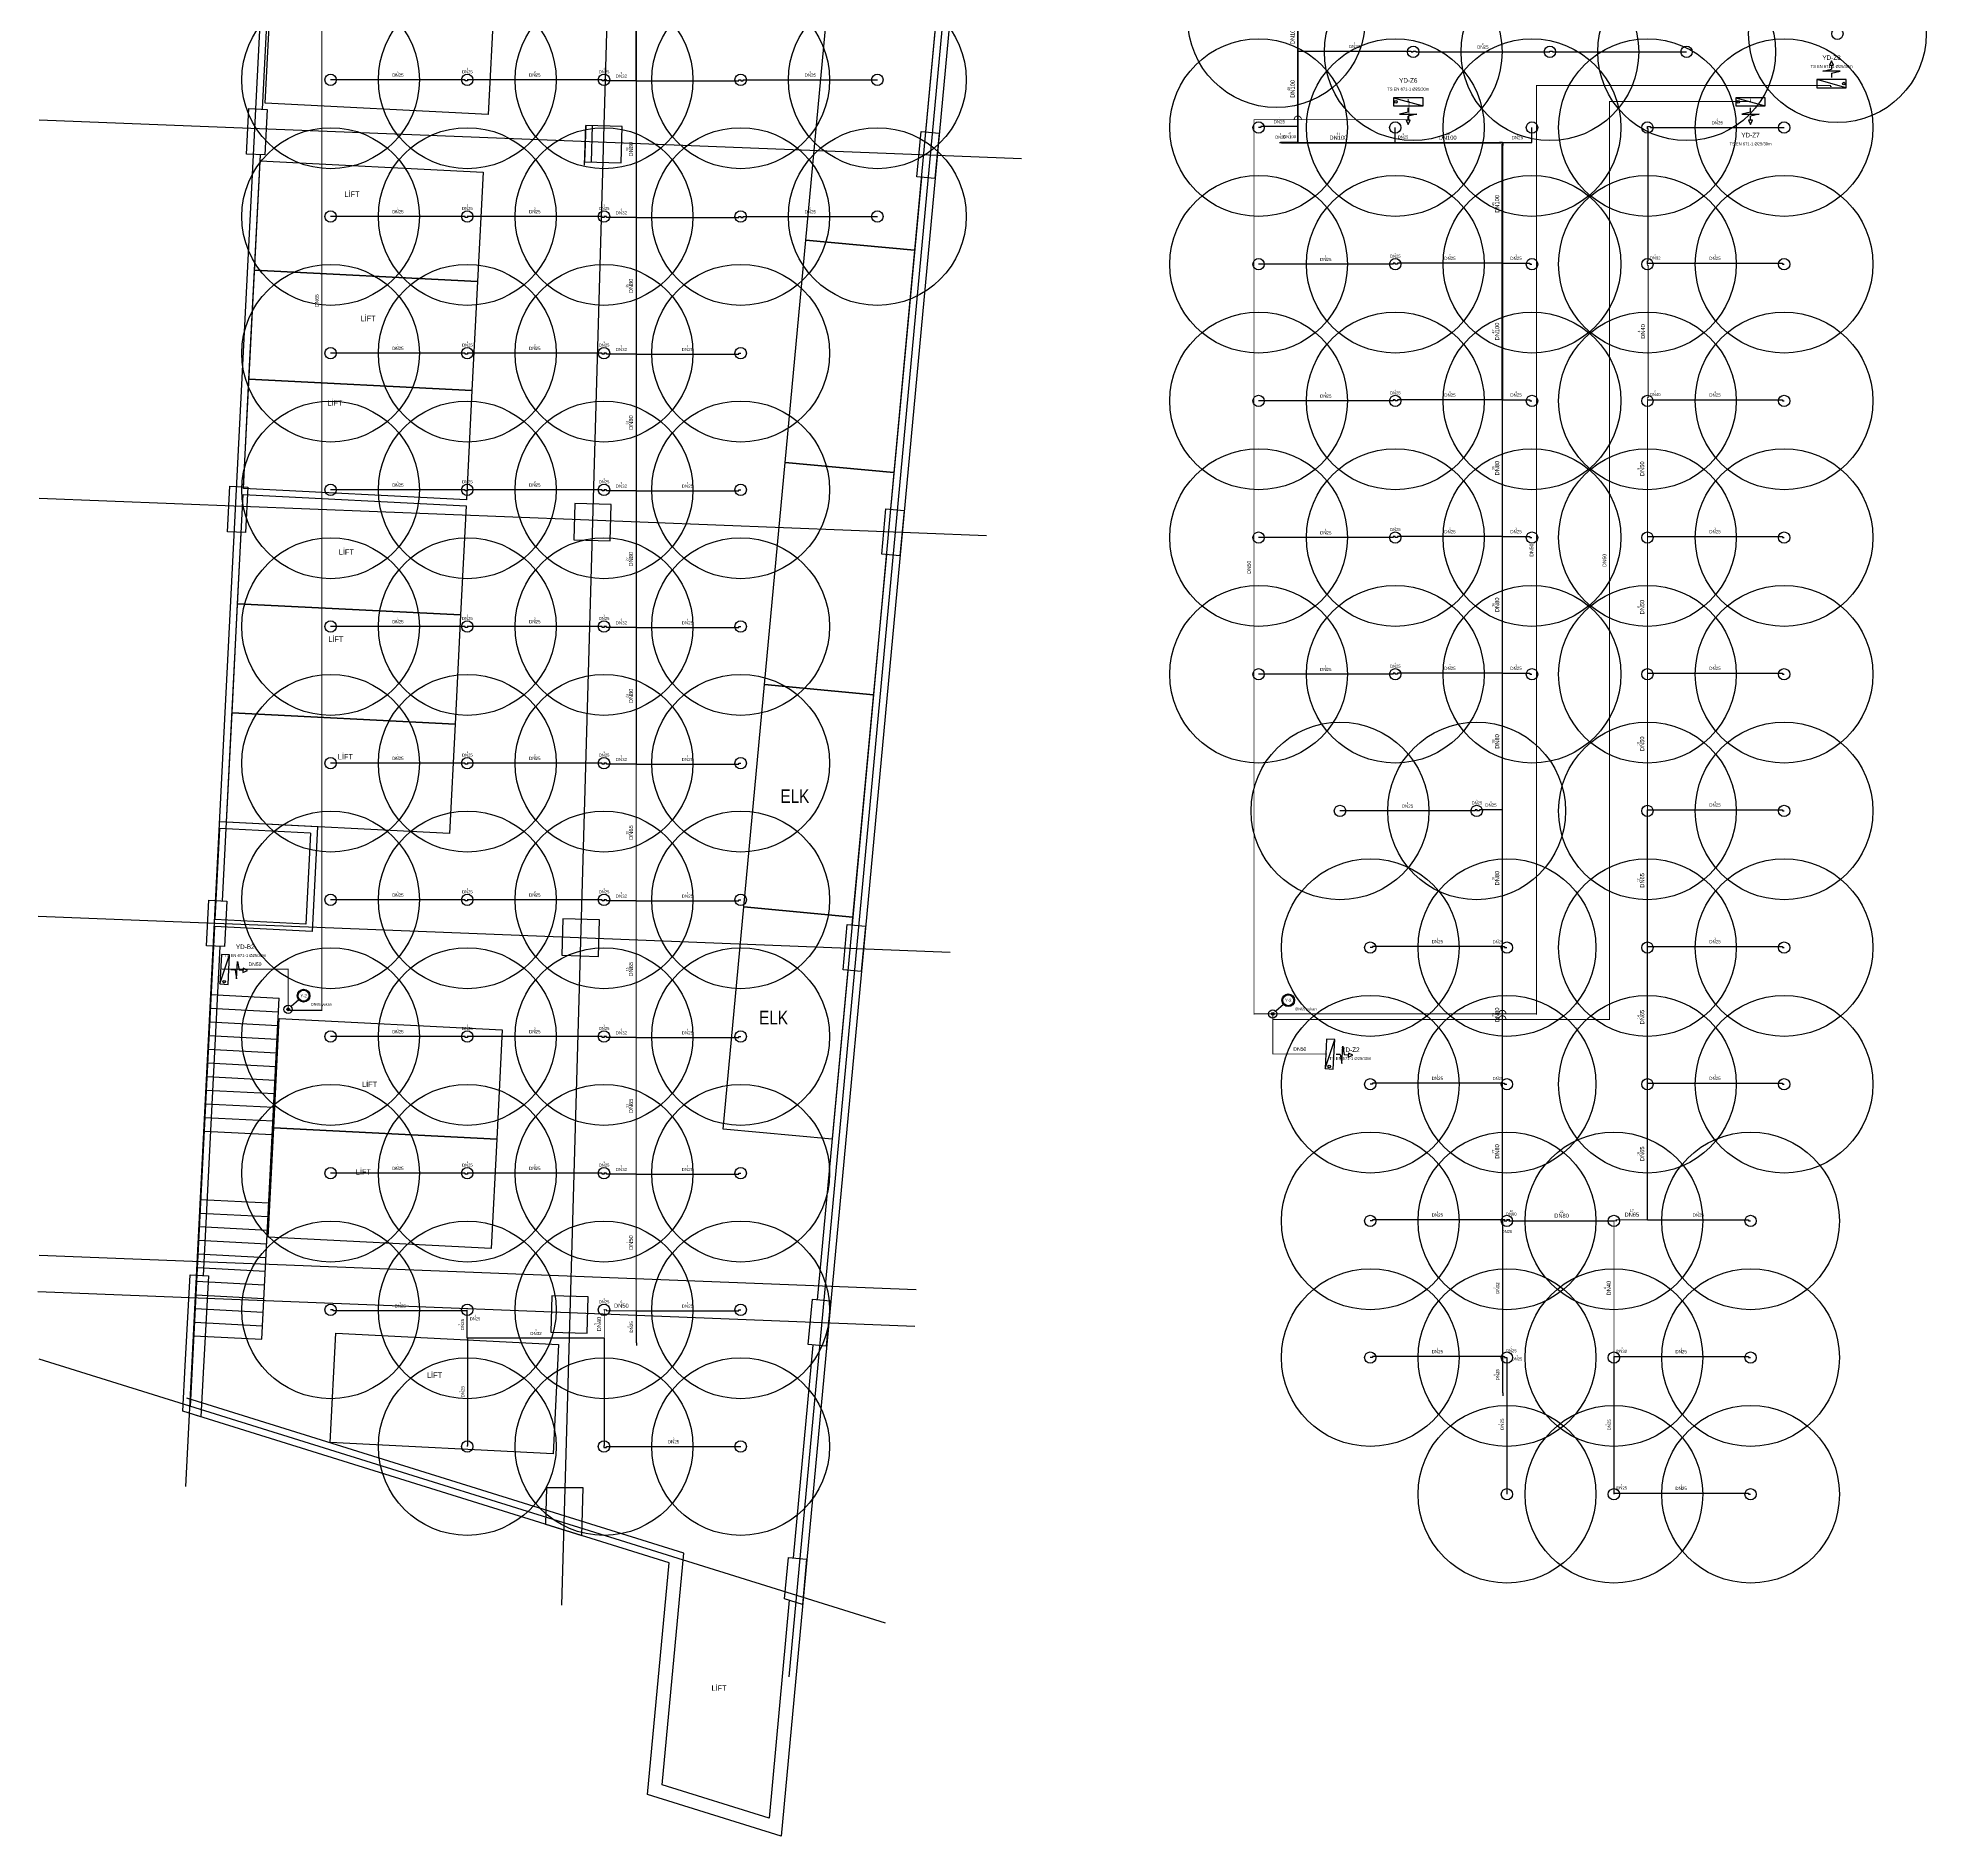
# Model space of a CAD drawing. Header units: centimetres. Extents: x 247996 to 314900, y -468471 to -440326.
# Drawn here: x 247996 to 252140, y -458027 to -454079 of the extents above; entities that cross this region are included whole.
import ezdxf
from ezdxf.enums import TextEntityAlignment as Align

# ---------------------------------------------------------------- set-up
doc = ezdxf.new("R2010")
doc.units = ezdxf.units.CM
for name, color, linetype in [('SCOTT-MIM-BODRUM-GUNCEL', 8, 'Continuous'), ('SCOTT-MTY-SPRINKLER', 15, 'Continuous'), ('SCOTT-MTY-SPRINKLER-BORU', 140, 'Continuous'), ('SCOTT-MTY-SPRINKLER-CAP', 141, 'Continuous'), ('SCOTT-MTY-SPRINKLER-KORUMA', 8, 'Continuous'), ('SCOTT-MTY-YANGIN-DOLAP', 1, 'Continuous'), ('SCOTT-MTY-YANGIN-DOLAP-BORU', 1, 'Continuous'), ('SCOTT-MTY-YANGIN-KOLON', 6, 'Continuous')]:
    doc.layers.add(name, color=color, linetype=linetype)
doc.styles.add('ROTAS', font='arial.ttf')

# ---------------------------------------------------------------- blocks, each defined once
blk = doc.blocks.new('ASL-SPR-UP')
blk.add_circle((0, 0), 12.5)
blk = doc.blocks.new('Y-KOLON')
blk.add_hatch(color=7).paths.add_polyline_path([(3, 0), (2.8, 1.1), (2.1, 2.1), (1.1, 2.8), (0, 3), (-1.1, 2.8), (-2.1, 2.1), (-2.8, 1.1), (-3, 0), (-2.8, -1.1), (-2.1, -2.1), (-1.1, -2.8), (0, -3), (1.1, -2.8), (2.1, -2.1), (2.8, -1.1)])
for radius in [9, 3]:
    blk.add_circle((0, 0), radius)
blk = doc.blocks.new('ASL-YD-PLAN')
for p, q in [((-21.2, 7.3), (0, 12.3)), ((21.2, 7.3), (-21.2, 7.3)), ((0, 32.8), (-5, 22)), ((-5, 22), (5, 22)), ((5, 22), (0, 32.8)), ((0, 22), (0, 12.3)), ((0, 2.3), (21.2, 7.3)), ((0, 2.3), (0, -7.8)), ((36, -32.8), (-36, -12.8)), ((30, -22.8), (30, -22.8))]:
    blk.add_line(p, q)
for points in [[(-36, -12.8), (-36, -32.8), (36, -32.8), (36, -12.8), (-36, -12.8)], [(36, -32.8), (-36, -12.8), (-36, -32.8), (36, -32.8)]]:
    blk.add_lwpolyline(points)
blk.add_circle((30, -22.8), 3.25)

msp = doc.modelspace()

# ---------------------------------------------------------------- linework, layer by layer
at = {"layer": 'SCOTT-MIM-BODRUM-GUNCEL'}
for p, q in [((248320.5, -457259.7), (248531.2, -453106.9)), ((249271.6, -453106.9), (249145.2, -457519.8)), ((250068.7, -453106.9), (249644, -457677.1)), ((247998.8, -454259.6), (250154.5, -454344.3)), ((249195.7, -454359.2), (249198.2, -454271.7)), ((249210.9, -454352.1), (249213.2, -454272.1)), ((247998.8, -455090.2), (250077.6, -455172)), ((248618.1, -455646.3), (248618.1, -455646.3)), ((248394.2, -455815.2), (248384.1, -456014.9)), ((248594, -455825.3), (248394.2, -455815.2)), ((248609.7, -455811.1), (248395, -455800.2)), ((248594, -455825.3), (248583.8, -456025)), ((248609.7, -455811.1), (248598.1, -456040.8)), ((247996.3, -456007.6), (249998.2, -456086.3)), ((248383.3, -456029.9), (248329.9, -457083.4)), ((248598.1, -456040.8), (248383.3, -456029.9)), ((248583.8, -456025), (248384.1, -456014.9)), ((248375.7, -456179.7), (248525.5, -456187.3)), ((248487.6, -456936.3), (248525.5, -456187.3)), ((248372.7, -456239.6), (248522.5, -456247.2)), ((248374.2, -456209.7), (248524, -456217.3)), ((248371.2, -456269.6), (248521, -456277.2)), ((248369.7, -456299.5), (248519.5, -456307.1)), ((248366.6, -456359.5), (248516.4, -456367.1)), ((248368.1, -456329.5), (248517.9, -456337.1)), ((248368.1, -456329.5), (248517.9, -456337.1)), ((248365.1, -456389.4), (248514.9, -456397)), ((248363.6, -456419.4), (248513.4, -456427)), ((248360.5, -456479.3), (248510.4, -456486.9)), ((248362.1, -456449.4), (248511.9, -456456.9)), ((248352.9, -456629.1), (248502.8, -456636.7)), ((248349.9, -456689), (248499.7, -456696.6)), ((248351.4, -456659.1), (248501.2, -456666.7)), ((248348.4, -456719), (248498.2, -456726.6)), ((247998.8, -456751.5), (249923.8, -456827.2)), ((248345.4, -456778.9), (248495.2, -456786.5)), ((248345.4, -456778.9), (248495.2, -456786.5)), ((248346.9, -456749), (248496.7, -456756.6)), ((248343.8, -456808.9), (248493.6, -456816.5)), ((247995.6, -456831.5), (249920.7, -456907.1)), ((248342.3, -456838.9), (248492.1, -456846.4)), ((248339.3, -456898.8), (248489.1, -456906.4)), ((248340.8, -456868.8), (248490.6, -456876.4)), ((248337.8, -456928.7), (248487.6, -456936.3)), ((249855.8, -457559.2), (247998.8, -456980.2))]:
    msp.add_line(p, q, dxfattribs=at)
for points in [[(248202.6, -450821), (250019.4, -450827.1), (250049.9, -453472.8), (249626.9, -458027.1), (249334.1, -457935.8), (249381.3, -457427), (248314, -457094.2)], [(248489.1, -454236.2), (248525.6, -453517)], [(250010.7, -453569.8), (249944.2, -454286.2)], [(248996.4, -454007.8), (248984.2, -454247.5), (248494.9, -454222.7), (248507, -453983), (248996.4, -454007.8)], [(249726.4, -454035.5), (249965.4, -454057.7), (249920.1, -454545.6), (249681.1, -454523.4), (249726.4, -454035.5)], [(248459, -454234.6), (248498.9, -454236.7), (248493.9, -454336.5), (248453.9, -454334.5), (248459, -454234.6)], [(249198.2, -454271.7), (249195.9, -454351.6), (249275.9, -454353.9), (249278.2, -454274), (249198.2, -454271.7)], [(249934.1, -454285.2), (249973.9, -454288.9), (249964.6, -454388.5), (249924.8, -454384.8), (249934.1, -454285.2)], [(248447.1, -455065.2), (248484.1, -454336)], [(248972.8, -454374.4), (248960.6, -454614.1), (248471.2, -454589.3), (248483.4, -454349.6), (248972.8, -454374.4)], [(249934.9, -454385.7), (249867.3, -455113.9)], [(249681.1, -454523.4), (249920.1, -454545.6), (249874.8, -455033.5), (249635.8, -455011.3), (249681.1, -454523.4)], [(248960.6, -454614.1), (248948.5, -454853.8), (248459.1, -454829), (248471.2, -454589.3), (248960.6, -454614.1)], [(248948.5, -454853.8), (248936.3, -455093.4), (248447, -455068.7), (248459.1, -454829), (248948.5, -454853.8)], [(249635.8, -455011.3), (249874.8, -455033.5), (249829.5, -455521.4), (249590.5, -455499.2), (249635.8, -455011.3)], [(248417, -455063.7), (248456.9, -455065.7), (248451.8, -455165.6), (248411.9, -455163.5), (248417, -455063.7)], [(248935.7, -455106.6), (248923.5, -455346.3), (248434.2, -455321.6), (248446.3, -455081.9), (248935.7, -455106.6)], [(249174.4, -455101.3), (249172.1, -455181.3), (249252.1, -455183.6), (249254.4, -455103.6), (249174.4, -455101.3)], [(249857.1, -455113), (249897, -455116.7), (249887.7, -455216.3), (249847.9, -455212.6), (249857.1, -455113)], [(248401.1, -455973.9), (248442.1, -455165.1)], [(249858.1, -455213.5), (249782.6, -456026.3)], [(248923.5, -455346.3), (248911.4, -455586), (248422, -455561.2), (248434.2, -455321.6), (248923.5, -455346.3)], [(249590.5, -455499.2), (249829.5, -455521.4), (249784.2, -456009.3), (249545.2, -455987.1), (249590.5, -455499.2)], [(248911.4, -455586), (248899.3, -455825.7), (248409.9, -455800.9), (248422, -455561.2), (248911.4, -455586)], [(248370.8, -455972.3), (248410.7, -455974.4), (248405.6, -456074.2), (248365.7, -456072.2), (248370.8, -455972.3)], [(249545.2, -455987.1), (249784.2, -456009.3), (249738.9, -456497.2), (249499.9, -456475), (249545.2, -455987.1)], [(249148.3, -456013.3), (249146, -456093.3), (249226, -456095.6), (249228.3, -456015.6), (249148.3, -456013.3)], [(249772.2, -456025.4), (249812, -456029.1), (249802.8, -456128.6), (249763, -456124.9), (249772.2, -456025.4)], [(248359.5, -456796.1), (248396.1, -456073.7)], [(249773.3, -456125.9), (249706.2, -456849.3)], [(249014.9, -456257.2), (249002.8, -456496.9), (248513.4, -456472.1), (248525.5, -456232.4), (249014.9, -456257.2)], [(249002.8, -456496.9), (248990.6, -456736.6), (248501.3, -456711.8), (248513.4, -456472.1), (249002.8, -456496.9)], [(248319.1, -456994.3), (248330, -456794.6)], [(248330, -456794.6), (248370, -456796.6), (248359, -456996.4)], [(249123.8, -456840.6), (249121.5, -456920.6), (249201.4, -456922.9), (249203.7, -456842.9), (249123.8, -456840.6)], [(249695.7, -456848.3), (249735.6, -456852), (249726.3, -456951.6), (249686.5, -456947.9), (249695.7, -456848.3)], [(249138.8, -456947.6), (249126.7, -457187.3), (248637.3, -457162.5), (248649.5, -456922.9), (249138.8, -456947.6)], [(248652.4, -456944.3), (248652.4, -456944.3)], [(249696.9, -456948.9), (249653.5, -457415.8)], [(248359, -456996.3), (248353.4, -457106.5), (248314, -457094.2), (248319.1, -456994.3)], [(248333.9, -456995), (248333.9, -456995)], [(248333.9, -456995.1), (248333.9, -456995.1)], [(249644.9, -457509.2), (249600.5, -457987.4), (249366.2, -457914.4), (249385.1, -457710.8), (249413.5, -457405.6), (248323, -457065.5)], [(249112.5, -457262.5), (249110.2, -457342.4), (249189.6, -457367.2), (249192.6, -457262.5), (249112.5, -457262.5)], [(249643.1, -457414.9), (249682.9, -457418.6), (249673.7, -457518.1), (249634.6, -457506), (249643.1, -457414.9)]]:
    msp.add_lwpolyline(points, dxfattribs=at)
at = {"layer": 'SCOTT-MTY-SPRINKLER-BORU'}
for points, const_width in [([(249309, -453874), (249309, -454174)], 4), ([(250761, -454039), (250761, -454109)], 4), ([(250761, -454109), (250761, -454274)], 4), ([(249309, -454174), (249309, -454474)], 3), ([(250761, -454249), (250761, -454269)], 4), ([(250761, -454274), (250761, -454309), (250725, -454309), (250725, -454310)], 4), ([(250725, -454310), (250975, -454310)], 4), ([(250975, -454310), (251205, -454310), (251205, -454309), (251210, -454309), (251211, -454309)], 4), ([(251211, -454309), (251211, -454310), (251211, -454314), (251210, -454314), (251210, -454574)], 4), ([(249309, -454474), (249309, -454774)], 3), ([(251210, -454574), (251210, -454874)], 4), ([(251528.3, -454874), (251528.3, -454869), (251530, -454869), (251530, -454579), (251528.3, -454579), (251528.3, -454576.4)], 1.5), ([(249309, -454774), (249309, -455074)], 3), ([(251210, -454874), (251210, -455174)], 3), ([(251528.3, -454876.4), (251528.3, -454874)], 1.5), ([(251528.3, -455174), (251528.3, -454876.4)], 2), ([(249309, -455074), (249309, -455374)], 3), ([(251210, -455174), (251210, -455474)], 3), ([(251528.3, -455474), (251528.3, -455184), (251528.3, -455176.4), (251528.3, -455174)], 2), ([(249309, -455374), (249309, -455674)], 3), ([(251210, -455474), (251210, -455774)], 3), ([(251528.3, -455774), (251528.3, -455484), (251528.3, -455476.4), (251528.3, -455474)], 2), ([(249309, -455674), (249309, -455974)], 2.5), ([(251210, -455774), (251210, -456074)], 3), ([(251528.3, -456074), (251528.3, -455784), (251528.3, -455776.4), (251528.3, -455774)], 2.5), ([(249309, -455974), (249309, -456274)], 2.5), ([(251210, -456074), (251210, -456374)], 3), ([(251528.3, -456374), (251528.3, -456084), (251528.3, -456076.4), (251528.3, -456074)], 2.5), ([(251210, -456212), (251210, -456232)], 3), ([(251210, -456224), (251210, -456244)], 3), ([(249309, -456274), (249309, -456574)], 2.5), ([(251210, -456374), (251210, -456674)], 3), ([(251528.3, -456674), (251528.3, -456384), (251528.3, -456376.4), (251528.3, -456374)], 2.5), ([(249309, -456574), (249309, -456874)], 2), ([(251210, -456674), (251215, -456674), (251215, -456676.4), (251220, -456676.4)], 3), ([(251220, -456676.4), (251220, -456674), (251225, -456674), (251225, -456676.4), (251454.8, -456676.4)], 3), ([(251454.8, -456676.4), (251460, -456676.4), (251460, -456674), (251528.3, -456674)], 2.5), ([(251454.8, -456676.4), (251454.8, -456679), (251455, -456679), (251455, -456969), (251454.8, -456969), (251454.8, -456974)], 1.5), ([(249309, -456874), (249244, -456874), (249244, -456871.6), (249239, -456871.6)], 2), ([(249239, -456871.6), (249239, -456934)], 1.5)]:
    msp.add_lwpolyline(points, dxfattribs=dict(at, const_width=const_width))
for points in [[(250761, -454109), (251010, -454109), (251010, -454110.1), (251014.4, -454110.1)], [(251014.4, -454110.1), (251014.4, -454109), (251020, -454109), (251020, -454110.1), (251314.4, -454110.1), (251314.4, -454109), (251320, -454109), (251320, -454110.1), (251614.4, -454110.1)], [(248939, -454171.6), (248939, -454174), (248934, -454174), (248934, -454171.6), (248638.3, -454171.6)], [(248939, -454171.6), (248938.3, -454171.6)], [(249239, -454171.6), (249239, -454174), (249234, -454174), (249234, -454171.6), (248939, -454171.6)], [(249239, -454171.6), (249238.3, -454171.6)], [(249309, -454174), (249244, -454174), (249244, -454171.6), (249239, -454171.6)], [(249309, -454174), (249534, -454174), (249534, -454171.6), (249538.3, -454171.6), (249538.3, -454174), (249544, -454174), (249544, -454171.6), (249838.3, -454171.6)], [(250761, -454274), (250680, -454274), (250680, -454276.4), (250675, -454276.4)], [(250975, -454310), (250975, -454279), (250975, -454276.4)], [(251211, -454309), (251275, -454309), (251275, -454279), (251275, -454276.4)], [(251528.3, -454574), (251528.3, -454569), (251530, -454569), (251530, -454279), (251528.3, -454279), (251528.3, -454276.4), (251528.3, -454274), (251535, -454274), (251535, -454276.4), (251828.3, -454276.4)], [(250725, -454310), (250721, -454310)], [(248939, -454471.6), (248939, -454474), (248934, -454474), (248934, -454471.6), (248638.3, -454471.6)], [(248939, -454471.6), (248938.3, -454471.6)], [(249239, -454471.6), (249239, -454474), (249234, -454474), (249234, -454471.6), (248939, -454471.6)], [(249239, -454471.6), (249238.3, -454471.6)], [(249309, -454474), (249244, -454474), (249244, -454471.6), (249239, -454471.6)], [(249309, -454474), (249534, -454474), (249534, -454471.6), (249538.3, -454471.6), (249538.3, -454474), (249544, -454474), (249544, -454471.6), (249838.3, -454471.6)], [(250975, -454576.4), (250975, -454574), (250970, -454574), (250970, -454576.4), (250675, -454576.4)], [(251210, -454574), (250980, -454574), (250980, -454576.4), (250975, -454576.4)], [(250975, -454576.4), (250975, -454576.4)], [(251210, -454574), (251270, -454574), (251270, -454576.4), (251275, -454576.4)], [(251528.3, -454576.4), (251528.3, -454574)], [(251528.3, -454574), (251825, -454574), (251825, -454576.4), (251828.3, -454576.4)], [(248939, -454771.6), (248939, -454774), (248934, -454774), (248934, -454771.6), (248638.3, -454771.6)], [(248939, -454771.6), (248938.3, -454771.6)], [(249239, -454771.6), (249239, -454774), (249234, -454774), (249234, -454771.6), (248939, -454771.6)], [(249239, -454771.6), (249238.3, -454771.6)], [(249309, -454774), (249244, -454774), (249244, -454771.6), (249239, -454771.6)], [(249309, -454774), (249534, -454774), (249534, -454771.6), (249538.3, -454771.6)], [(250975, -454876.4), (250975, -454874), (250970, -454874), (250970, -454876.4), (250675, -454876.4)], [(251210, -454874), (250980, -454874), (250980, -454876.4), (250975, -454876.4)], [(250975, -454876.4), (250975, -454876.4)], [(251210, -454874), (251270, -454874), (251270, -454876.4), (251275, -454876.4)], [(251528.3, -454874), (251825, -454874), (251825, -454876.4), (251828.3, -454876.4)], [(248939, -455071.6), (248939, -455074), (248934, -455074), (248934, -455071.6), (248638.3, -455071.6)], [(248939, -455071.6), (248938.3, -455071.6)], [(249239, -455071.6), (249239, -455074), (249234, -455074), (249234, -455071.6), (248939, -455071.6)], [(249239, -455071.6), (249238.3, -455071.6)], [(249309, -455074), (249244, -455074), (249244, -455071.6), (249239, -455071.6)], [(249309, -455074), (249534, -455074), (249534, -455071.6), (249538.3, -455071.6)], [(250975, -455176.4), (250975, -455174), (250970, -455174), (250970, -455176.4), (250675, -455176.4)], [(251210, -455174), (250980, -455174), (250980, -455176.4), (250975, -455176.4)], [(250975, -455176.4), (250975, -455176.4)], [(251210, -455174), (251270, -455174), (251270, -455176.4), (251275, -455176.4)], [(251528.3, -455174), (251825, -455174), (251825, -455176.4), (251828.3, -455176.4)], [(248939, -455371.6), (248939, -455374), (248934, -455374), (248934, -455371.6), (248638.3, -455371.6)], [(248939, -455371.6), (248938.3, -455371.6)], [(249239, -455371.6), (249239, -455374), (249234, -455374), (249234, -455371.6), (248939, -455371.6)], [(249239, -455371.6), (249238.3, -455371.6)], [(249309, -455374), (249244, -455374), (249244, -455371.6), (249239, -455371.6)], [(249309, -455374), (249534, -455374), (249534, -455371.6), (249538.3, -455371.6)], [(250975, -455476.4), (250975, -455474), (250970, -455474), (250970, -455476.4), (250675, -455476.4)], [(251210, -455474), (250980, -455474), (250980, -455476.4), (250975, -455476.4)], [(250975, -455476.4), (250975, -455476.4)], [(251210, -455474), (251270, -455474), (251270, -455476.4), (251275, -455476.4)], [(251528.3, -455474), (251825, -455474), (251825, -455476.4), (251828.3, -455476.4)], [(248939, -455671.6), (248939, -455674), (248934, -455674), (248934, -455671.6), (248638.3, -455671.6)], [(248939, -455671.6), (248938.3, -455671.6)], [(249239, -455671.6), (249239, -455674), (249234, -455674), (249234, -455671.6), (248939, -455671.6)], [(249239, -455671.6), (249238.3, -455671.6)], [(249309, -455674), (249244, -455674), (249244, -455671.6), (249239, -455671.6)], [(249309, -455674), (249534, -455674), (249534, -455671.6), (249538.3, -455671.6)], [(251155, -455776.4), (251155, -455774), (251150, -455774), (251150, -455776.4), (250853.6, -455776.4)], [(251155, -455776.4), (251153.6, -455776.4)], [(251210, -455774), (251160, -455774), (251160, -455776.4), (251155, -455776.4)], [(251528.3, -455774), (251825, -455774), (251825, -455776.4), (251828.3, -455776.4)], [(248939, -455971.6), (248939, -455974), (248934, -455974), (248934, -455971.6), (248638.3, -455971.6)], [(248939, -455971.6), (248938.3, -455971.6)], [(249239, -455971.6), (249239, -455974), (249234, -455974), (249234, -455971.6), (248939, -455971.6)], [(249239, -455971.6), (249238.3, -455971.6)], [(249309, -455974), (249244, -455974), (249244, -455971.6), (249239, -455971.6)], [(249309, -455974), (249534, -455974), (249534, -455971.6), (249538.3, -455971.6)], [(251210, -456074), (250925, -456074), (250925, -456076.4), (250920.1, -456076.4)], [(251210, -456074), (251215, -456074), (251215, -456076.4), (251220.1, -456076.4)], [(251528.3, -456074), (251825, -456074), (251825, -456076.4), (251828.3, -456076.4)], [(248939, -456271.6), (248939, -456274), (248934, -456274), (248934, -456271.6), (248638.3, -456271.6)], [(248939, -456271.6), (248938.3, -456271.6)], [(249239, -456271.6), (249239, -456274), (249234, -456274), (249234, -456271.6), (248939, -456271.6)], [(249239, -456271.6), (249238.3, -456271.6)], [(249309, -456274), (249244, -456274), (249244, -456271.6), (249239, -456271.6)], [(249309, -456274), (249534, -456274), (249534, -456271.6), (249538.3, -456271.6)], [(251210, -456374), (250925, -456374), (250925, -456376.4), (250920.1, -456376.4)], [(251210, -456374), (251215, -456374), (251215, -456376.4), (251220.1, -456376.4)], [(251528.3, -456374), (251825, -456374), (251825, -456376.4), (251828.3, -456376.4)], [(248939, -456571.6), (248939, -456574), (248934, -456574), (248934, -456571.6), (248638.3, -456571.6)], [(248939, -456571.6), (248938.3, -456571.6)], [(249239, -456571.6), (249239, -456574), (249234, -456574), (249234, -456571.6), (248939, -456571.6)], [(249239, -456571.6), (249238.3, -456571.6)], [(249309, -456574), (249244, -456574), (249244, -456571.6), (249239, -456571.6)], [(249309, -456574), (249534, -456574), (249534, -456571.6), (249538.3, -456571.6)], [(251210, -456674), (250925, -456674), (250925, -456676.4), (250920.1, -456676.4)], [(251210, -456674), (251210, -456974)], [(251220, -456676.4), (251220.1, -456676.4)], [(251528.3, -456674), (251530, -456674), (251750, -456674), (251750, -456676.4), (251754.8, -456676.4)], [(248938.3, -456874), (248644, -456874), (248644, -456871.6), (248638.3, -456871.6)], [(248938.3, -456874), (248938.3, -456871.6)], [(248939, -456934), (248938.3, -456934), (248938.3, -456874)], [(249239, -456871.6), (249238.3, -456871.6)], [(249309, -456874), (249534, -456874), (249534, -456871.6), (249538.3, -456871.6)], [(249309, -456874), (249309, -456944), (249310, -456944), (249310, -456950)], [(248939, -456934), (248939, -457169), (248938.3, -457169), (248938.3, -457171.6)], [(249239, -456934), (248939, -456934)], [(249239, -456934), (249239, -457169), (249238.3, -457169), (249238.3, -457171.6), (249238.3, -457174), (249244, -457174), (249244, -457171.6), (249538.3, -457171.6)], [(251210, -456974), (250925, -456974), (250925, -456976.4), (250920.1, -456976.4)], [(251210, -456974), (251215, -456974), (251215, -456976.4), (251220, -456976.4)], [(251210, -456974), (251210, -457054), (251211, -457054), (251211, -457060)], [(251220, -456976.4), (251220, -457269), (251220.1, -457269), (251220.1, -457276.4)], [(251220, -456976.4), (251220.1, -456976.4)], [(251454.8, -456974), (251750, -456974), (251750, -456976.4), (251754.8, -456976.4)], [(251454.8, -456974), (251454.8, -456976.4)], [(251454.8, -456976.4), (251454.8, -456979), (251455, -456979), (251455, -457269), (251454.8, -457269), (251454.8, -457274)], [(251454.8, -457274), (251750, -457274), (251750, -457276.4), (251754.8, -457276.4)], [(251454.8, -457274), (251454.8, -457276.4)]]:
    msp.add_lwpolyline(points, dxfattribs=at)
at = {"layer": 'SCOTT-MTY-SPRINKLER-KORUMA'}
for centre in [(250714.4, -454037.4), (251945.3, -454070.5), (251014.4, -454110.1), (251314.4, -454110.1), (251614.4, -454110.1), (248638.3, -454171.6), (248938.3, -454171.6), (249238.3, -454171.6), (249538.3, -454171.6), (249838.3, -454171.6), (250675, -454276.4), (250975, -454276.4), (251275, -454276.4), (251528.3, -454276.4), (251828.3, -454276.4), (248638.3, -454471.6), (248938.3, -454471.6), (249238.3, -454471.6), (249538.3, -454471.6), (249838.3, -454471.6), (250675, -454576.4), (250975, -454576.4), (251275, -454576.4), (251528.3, -454576.4), (251828.3, -454576.4), (248638.3, -454771.6), (248938.3, -454771.6), (249238.3, -454771.6), (249538.3, -454771.6), (250675, -454876.4), (250975, -454876.4), (251275, -454876.4), (251528.3, -454876.4), (251828.3, -454876.4), (248638.3, -455071.6), (248938.3, -455071.6), (249238.3, -455071.6), (249538.3, -455071.6), (250675, -455176.4), (250975, -455176.4), (251275, -455176.4), (251528.3, -455176.4), (251828.3, -455176.4), (248638.3, -455371.6), (248938.3, -455371.6), (249238.3, -455371.6), (249538.3, -455371.6), (250675, -455476.4), (250975, -455476.4), (251275, -455476.4), (251528.3, -455476.4), (251828.3, -455476.4), (248638.3, -455671.6), (248938.3, -455671.6), (249238.3, -455671.6), (249538.3, -455671.6), (250853.6, -455776.4), (251153.6, -455776.4), (251528.3, -455776.4), (251828.3, -455776.4), (248638.3, -455971.6), (248938.3, -455971.6), (249238.3, -455971.6), (249538.3, -455971.6), (250920.1, -456076.4), (251220.1, -456076.4), (251528.3, -456076.4), (251828.3, -456076.4), (248638.3, -456271.6), (248938.3, -456271.6), (249238.3, -456271.6), (249538.3, -456271.6), (250920.1, -456376.4), (251220.1, -456376.4), (251528.3, -456376.4), (251828.3, -456376.4), (248638.3, -456571.6), (248938.3, -456571.6), (249238.3, -456571.6), (249538.3, -456571.6), (250920.1, -456676.4), (251220.1, -456676.4), (251454.8, -456676.4), (251754.8, -456676.4), (248638.3, -456871.6), (248938.3, -456871.6), (249238.3, -456871.6), (249538.3, -456871.6), (250920.1, -456976.4), (251220.1, -456976.4), (251454.8, -456976.4), (251754.8, -456976.4), (248938.3, -457171.6), (249238.3, -457171.6), (249538.3, -457171.6), (251220.1, -457276.4), (251454.8, -457276.4), (251754.8, -457276.4)]:
    msp.add_circle(centre, 195, dxfattribs=at)
at = {"layer": 'SCOTT-MTY-YANGIN-DOLAP-BORU'}
for points, const_width in [([(248520, -452097), (248520, -453099), (248519, -453099), (248619, -453099), (248619, -456214), (248549, -456214), (248549, -456212), (248545, -456212)], 2.5), ([(250706, -456222), (251285, -456222), (251285, -456224), (251285, -454184), (251930, -454184), (251930, -454186.4), (251932.5, -454186.4)], 2), ([(250706, -456222), (250665, -456222), (250665, -456224), (250665, -454259), (251005, -454259), (251005, -454219), (251003.5, -454219), (251003.5, -454213.4)], 2), ([(250706, -456222), (250706, -456234), (250705, -456234), (251445, -456234), (251445, -454219), (251755, -454219), (251755, -454213.4), (251754.6, -454213.4)], 2), ([(250753, -454259), (250753.3, -454256.9), (250754.1, -454255), (250755.3, -454253.3), (250757, -454252.1), (250758.9, -454251.3), (250761, -454251), (250763.1, -454251.3), (250765, -454252.1), (250766.7, -454253.3), (250767.9, -454255), (250768.7, -454256.9), (250769, -454259)], 2), ([(248545, -456212), (248545, -456124), (248399.5, -456124)], 2), ([(250706, -456222), (250706, -456310), (250825, -456310)], 2), ([(251202, -456222), (251202.3, -456219.9), (251203.1, -456218), (251204.3, -456216.3), (251206, -456215.1), (251207.9, -456214.3), (251210, -456214), (251212.1, -456214.3), (251214, -456215.1), (251215.7, -456216.3), (251216.9, -456218), (251217.7, -456219.9), (251218, -456222)], 2), ([(251202, -456234), (251202.3, -456231.9), (251203.1, -456230), (251204.3, -456228.3), (251206, -456227.1), (251207.9, -456226.3), (251210, -456226), (251212.1, -456226.3), (251214, -456227.1), (251215.7, -456228.3), (251216.9, -456230), (251217.7, -456231.9), (251218, -456234)], 2)]:
    msp.add_lwpolyline(points, dxfattribs=dict(at, const_width=const_width))
at = {"layer": 'SCOTT-MTY-YANGIN-KOLON'}
for p, q in [((248568.5, -456191.3), (248551.7, -456206)), ((250729.5, -456201.3), (250712.7, -456216))]:
    msp.add_line(p, q, dxfattribs=at)
for centre, radius in [((248579, -456182), 14), ((248579, -456182), 12), ((250740, -456192), 14), ((250740, -456192), 12)]:
    msp.add_circle(centre, radius, dxfattribs=at)

# ---------------------------------------------------------------- block references
at = {"layer": 'SCOTT-MTY-SPRINKLER'}
for p in [(251945.3, -454070.5), (251014.4, -454110.1), (251314.4, -454110.1), (251614.4, -454110.1), (248638.3, -454171.6), (248938.3, -454171.6), (249238.3, -454171.6), (249538.3, -454171.6), (249838.3, -454171.6), (250675, -454276.4), (250975, -454276.4), (251275, -454276.4), (251528.3, -454276.4), (251828.3, -454276.4), (248638.3, -454471.6), (248938.3, -454471.6), (249238.3, -454471.6), (249538.3, -454471.6), (249838.3, -454471.6), (250675, -454576.4), (250975, -454576.4), (251275, -454576.4), (251528.3, -454576.4), (251828.3, -454576.4), (248638.3, -454771.6), (248938.3, -454771.6), (249238.3, -454771.6), (249538.3, -454771.6), (250675, -454876.4), (250975, -454876.4), (251275, -454876.4), (251528.3, -454876.4), (251828.3, -454876.4), (248638.3, -455071.6), (248938.3, -455071.6), (249238.3, -455071.6), (249538.3, -455071.6), (250675, -455176.4), (250975, -455176.4), (251275, -455176.4), (251528.3, -455176.4), (251828.3, -455176.4), (248638.3, -455371.6), (248938.3, -455371.6), (249238.3, -455371.6), (249538.3, -455371.6), (250675, -455476.4), (250975, -455476.4), (251275, -455476.4), (251528.3, -455476.4), (251828.3, -455476.4), (248638.3, -455671.6), (248938.3, -455671.6), (249238.3, -455671.6), (249538.3, -455671.6), (250853.6, -455776.4), (251153.6, -455776.4), (251528.3, -455776.4), (251828.3, -455776.4), (248638.3, -455971.6), (248938.3, -455971.6), (249238.3, -455971.6), (249538.3, -455971.6), (250920.1, -456076.4), (251220.1, -456076.4), (251528.3, -456076.4), (251828.3, -456076.4), (248638.3, -456271.6), (248938.3, -456271.6), (249238.3, -456271.6), (249538.3, -456271.6), (250920.1, -456376.4), (251220.1, -456376.4), (251528.3, -456376.4), (251828.3, -456376.4), (248638.3, -456571.6), (248938.3, -456571.6), (249238.3, -456571.6), (249538.3, -456571.6), (250920.1, -456676.4), (251220.1, -456676.4), (251454.8, -456676.4), (251754.8, -456676.4), (248638.3, -456871.6), (248938.3, -456871.6), (249238.3, -456871.6), (249538.3, -456871.6), (250920.1, -456976.4), (251220.1, -456976.4), (251454.8, -456976.4), (251754.8, -456976.4), (248938.3, -457171.6), (249238.3, -457171.6), (249538.3, -457171.6), (251220.1, -457276.4), (251454.8, -457276.4), (251754.8, -457276.4)]:
    msp.add_blockref('ASL-SPR-UP', p, dxfattribs=at)
at = {"layer": 'SCOTT-MTY-YANGIN-DOLAP', "xscale": 0.9, "yscale": 0.9}
for p, rotation in [((251932.5, -454159.4), -3.286547579933026e-11), ((251003.5, -454240.4), 180), ((251754.6, -454240.4), 180), ((248426.5, -456125.3), 267.10087447882233), ((250852, -456311.3), -92.90218075733016)]:
    msp.add_blockref('ASL-YD-PLAN', p, dxfattribs=dict(at, rotation=rotation))
at = {"layer": 'SCOTT-MTY-YANGIN-KOLON'}
for p in [(248545, -456212), (250706, -456222)]:
    msp.add_blockref('Y-KOLON', p, dxfattribs=at)

# ---------------------------------------------------------------- texts
at = {"layer": 'SCOTT-MIM-BODRUM-GUNCEL', "style": 'ROTAS', "width": 0.8}
for s, height, p in [('LİFT', 12, (248668.8, -454432.1)), ('LİFT', 12, (248704.2, -454705.2)), ('LİFT', 12, (248631.3, -454890.4)), ('LİFT', 12, (248656.3, -455217.6)), ('LİFT', 12, (248633.4, -455409)), ('LİFT', 12, (248654.2, -455667)), ('ELK', 30, (249625.6, -455768)), ('ELK', 30, (249578.8, -456254.1)), ('LİFT', 12, (248707.4, -456386.1)), ('LİFT', 12, (248693.8, -456578.4)), ('LİFT', 12, (248850, -457024.7)), ('LİFT', 12, (249474.4, -457711.4))]:
    msp.add_text(s, height=height, dxfattribs=at).set_placement(p, align=Align.BOTTOM_LEFT)
at = {"layer": 'SCOTT-MTY-SPRINKLER-CAP', "style": 'ROTAS', "width": 0.8}
for s, height, p in [('DN100', 9, (250749.5, -454074)), ('48', 5.4, (250741, -454191.5)), ('DN100', 9, (250749.5, -454191.5)), ('40', 5.4, (249289, -454324)), ('DN80', 9, (249297.5, -454324)), ('45', 5.4, (251190, -454444)), ('DN100', 9, (251198.5, -454444)), ('35', 5.4, (249289, -454624)), ('DN80', 9, (249297.5, -454624)), ('42', 5.4, (251190, -454724)), ('DN100', 9, (251198.5, -454724)), ('4', 5.4, (251510, -454724)), ('DN40', 9, (251518.5, -454724)), ('DN80', 9, (249297.5, -454924)), ('31', 5.4, (249289, -454924)), ('39', 5.4, (251190, -455024)), ('DN80', 9, (251198.5, -455024)), ('6', 5.4, (251508.3, -455025.2)), ('DN50', 9, (251516.8, -455025.2)), ('27', 5.4, (249289, -455224)), ('DN80', 9, (249297.5, -455224)), ('36', 5.4, (251190, -455324)), ('DN80', 9, (251198.5, -455324)), ('8', 5.4, (251508.3, -455329)), ('DN50', 9, (251516.8, -455329)), ('23', 5.4, (249289, -455524)), ('DN80', 9, (249297.5, -455524)), ('DN80', 9, (251198.5, -455624)), ('DN50', 9, (251516.8, -455629)), ('33', 5.4, (251190, -455624)), ('10', 5.4, (251508.3, -455629)), ('19', 5.4, (249289, -455824)), ('DN65', 9, (249297.5, -455824)), ('31', 5.4, (251190, -455924)), ('DN80', 9, (251198.5, -455924)), ('12', 5.4, (251508.3, -455929)), ('DN65', 9, (251516.8, -455929)), ('DN65', 9, (249297.5, -456124)), ('15', 5.4, (249289, -456124)), ('29', 5.4, (251190, -456224)), ('DN80', 9, (251198.5, -456224)), ('14', 5.4, (251508.3, -456229)), ('DN65', 9, (251516.8, -456229)), ('11', 5.4, (249289, -456424)), ('DN65', 9, (249297.5, -456424)), ('27', 5.4, (251190, -456524)), ('DN80', 9, (251198.5, -456524)), ('16', 5.4, (251508.3, -456529)), ('DN65', 9, (251516.8, -456529)), ('7', 5.4, (249289, -456724)), ('DN50', 9, (249297.5, -456724)), ('DN32', 7, (251199.5, -456824)), ('DN40', 9, (251443.5, -456824)), ('3', 4.2, (251192.9, -456824)), ('4', 5.4, (251435, -456824)), ('2', 4.2, (248921.1, -456904)), ('DN25', 7, (248927.8, -456904)), ('5', 5.4, (249219, -456902.8)), ('DN40', 9, (249227.5, -456902.8)), ('DN25', 7, (249298.5, -456909)), ('0', 4.2, (249291.9, -456909)), ('0', 4.2, (251192.9, -457014)), ('DN25', 7, (251199.5, -457014)), ('1', 4.2, (248921.9, -457051.5)), ('DN25', 7, (248928.5, -457051.5)), ('1', 4.2, (251202.9, -457122.7)), ('DN25', 7, (251209.5, -457122.7)), ('2', 4.2, (251437.9, -457124)), ('DN25', 7, (251444.5, -457124))]:
    msp.add_text(s, height=height, rotation=90, dxfattribs=at).set_placement(p, align=Align.MIDDLE_CENTER)
for s, height, p in [('DN32', 7, (250885.5, -454098.5)), ('3', 4.2, (250885.5, -454091.8)), ('DN25', 7, (251167.2, -454099.6)), ('2', 4.2, (251167.2, -454093)), ('DN25', 7, (248786.1, -454161.1)), ('1', 4.2, (248786.1, -454154.4)), ('DN25', 6.5, (248938.6, -454154)), ('1', 3.9, (248938.6, -454147.2)), ('DN25', 7, (249086.5, -454161.1)), ('2', 4.2, (249086.5, -454154.4)), ('DN25', 6.5, (249238.6, -454154)), ('1', 3.9, (249238.6, -454147.2)), ('DN32', 7, (249276.5, -454163.5)), ('3', 4.2, (249276.5, -454156.8)), ('DN25', 7, (249691.1, -454161.1)), ('2', 4.2, (249691.1, -454154.4)), ('DN25', 7, (250720.5, -454263.5)), ('1', 4.2, (250720.5, -454256.8)), ('0', 3.9, (250723, -454290.6)), ('DN100', 6.5, (250743, -454296.4)), ('47', 3.9, (250743, -454289.6)), ('47', 5.4, (250850, -454290)), ('1', 3.9, (250992.1, -454290.6)), ('46', 5.4, (251090, -454290)), ('1', 4.2, (251243, -454291.8)), ('DN25', 7, (251681.7, -454265.9)), ('2', 4.2, (251681.7, -454259.2)), ('DN25', 6.5, (250723, -454297.4)), ('DN100', 9, (250850, -454298.5)), ('DN25', 6.5, (250992.1, -454297.4)), ('DN100', 9, (251090, -454298.5)), ('DN25', 7, (251243, -454298.5)), ('DN25', 7, (248786.1, -454461.1)), ('1', 4.2, (248786.1, -454454.4)), ('DN25', 6.5, (248938.6, -454454)), ('1', 3.9, (248938.6, -454447.2)), ('DN25', 7, (249086.5, -454461.1)), ('2', 4.2, (249086.5, -454454.4)), ('DN25', 6.5, (249238.6, -454454)), ('1', 3.9, (249238.6, -454447.2)), ('3', 4.2, (249276.5, -454456.8)), ('DN25', 7, (249691.1, -454461.1)), ('2', 4.2, (249691.1, -454454.4)), ('DN32', 7, (249276.5, -454463.5)), ('DN25', 7, (250822.5, -454565.9)), ('1', 4.2, (250822.5, -454559.2)), ('DN25', 6.5, (250975, -454558.8)), ('1', 3.9, (250975, -454552)), ('DN25', 7, (251095, -454563.5)), ('2', 4.2, (251095, -454556.8)), ('DN25', 7, (251240, -454563.5)), ('1', 4.2, (251240, -454556.8)), ('DN32', 6.5, (251545.5, -454562.6)), ('3', 3.9, (251545.5, -454555.8)), ('DN25', 7, (251676.7, -454563.5)), ('1', 4.2, (251676.7, -454556.8)), ('1', 3.9, (248938.6, -454747.2)), ('1', 3.9, (249238.6, -454747.2)), ('DN25', 7, (248786.1, -454761.1)), ('1', 4.2, (248786.1, -454754.4)), ('DN25', 6.5, (248938.6, -454754)), ('DN25', 7, (249086.5, -454761.1)), ('2', 4.2, (249086.5, -454754.4)), ('DN25', 6.5, (249238.6, -454754)), ('DN32', 7, (249276.5, -454763.5)), ('3', 4.2, (249276.5, -454756.8)), ('DN25', 7, (249421.5, -454763.5)), ('1', 4.2, (249421.5, -454756.8)), ('DN25', 7, (250822.5, -454865.9)), ('1', 4.2, (250822.5, -454859.2)), ('DN25', 6.5, (250975, -454858.8)), ('1', 3.9, (250975, -454852)), ('DN25', 7, (251095, -454863.5)), ('2', 4.2, (251095, -454856.8)), ('DN25', 7, (251240, -454863.5)), ('1', 4.2, (251240, -454856.8)), ('DN40', 6.5, (251545.5, -454862.6)), ('5', 3.9, (251545.5, -454855.8)), ('DN25', 7, (251676.7, -454863.5)), ('1', 4.2, (251676.7, -454856.8)), ('DN25', 7, (248786.1, -455061.1)), ('1', 4.2, (248786.1, -455054.4)), ('DN25', 6.5, (248938.6, -455054)), ('1', 3.9, (248938.6, -455047.2)), ('DN25', 7, (249086.5, -455061.1)), ('2', 4.2, (249086.5, -455054.4)), ('DN25', 6.5, (249238.6, -455054)), ('1', 3.9, (249238.6, -455047.2)), ('DN32', 7, (249276.5, -455063.5)), ('3', 4.2, (249276.5, -455056.8)), ('DN25', 7, (249421.5, -455063.5)), ('1', 4.2, (249421.5, -455056.8)), ('DN25', 7, (250822.5, -455165.9)), ('1', 4.2, (250822.5, -455159.2)), ('DN25', 6.5, (250975, -455158.8)), ('1', 3.9, (250975, -455152)), ('DN25', 7, (251095, -455163.5)), ('2', 4.2, (251095, -455156.8)), ('DN25', 7, (251240, -455163.5)), ('1', 4.2, (251240, -455156.8)), ('DN25', 7, (251676.7, -455163.5)), ('1', 4.2, (251676.7, -455156.8)), ('DN25', 7, (248786.1, -455361.1)), ('1', 4.2, (248786.1, -455354.4)), ('DN25', 6.5, (248938.6, -455354)), ('1', 3.9, (248938.6, -455347.2)), ('DN25', 7, (249086.5, -455361.1)), ('2', 4.2, (249086.5, -455354.4)), ('DN25', 6.5, (249238.6, -455354)), ('1', 3.9, (249238.6, -455347.2)), ('DN32', 7, (249276.5, -455363.5)), ('3', 4.2, (249276.5, -455356.8)), ('DN25', 7, (249421.5, -455363.5)), ('1', 4.2, (249421.5, -455356.8)), ('1', 3.9, (250975, -455452)), ('DN25', 7, (250822.5, -455465.9)), ('1', 4.2, (250822.5, -455459.2)), ('DN25', 6.5, (250975, -455458.8)), ('DN25', 7, (251095, -455463.5)), ('2', 4.2, (251095, -455456.8)), ('DN25', 7, (251240, -455463.5)), ('1', 4.2, (251240, -455456.8)), ('DN25', 7, (251676.7, -455463.5)), ('1', 4.2, (251676.7, -455456.8)), ('DN25', 7, (248786.1, -455661.1)), ('1', 4.2, (248786.1, -455654.4)), ('DN25', 6.5, (248938.6, -455654)), ('1', 3.9, (248938.6, -455647.2)), ('DN25', 7, (249086.5, -455661.1)), ('2', 4.2, (249086.5, -455654.4)), ('DN25', 6.5, (249238.6, -455654)), ('1', 3.9, (249238.6, -455647.2)), ('DN32', 7, (249276.5, -455663.5)), ('3', 4.2, (249276.5, -455656.8)), ('DN25', 7, (249421.5, -455663.5)), ('1', 4.2, (249421.5, -455656.8)), ('DN25', 7, (251001.8, -455765.9)), ('1', 4.2, (251001.8, -455759.2)), ('DN25', 6.5, (251154.3, -455758.8)), ('1', 3.9, (251154.3, -455752)), ('DN25', 7, (251185, -455763.5)), ('2', 4.2, (251185, -455756.8)), ('DN25', 7, (251676.7, -455763.5)), ('1', 4.2, (251676.7, -455756.8)), ('DN25', 6.5, (248938.6, -455954)), ('1', 3.9, (248938.6, -455947.2)), ('DN25', 6.5, (249238.6, -455954)), ('1', 3.9, (249238.6, -455947.2)), ('DN25', 7, (248786.1, -455961.1)), ('1', 4.2, (248786.1, -455954.4)), ('DN25', 7, (249086.5, -455961.1)), ('2', 4.2, (249086.5, -455954.4)), ('DN32', 7, (249276.5, -455963.5)), ('3', 4.2, (249276.5, -455956.8)), ('DN25', 7, (249421.5, -455963.5)), ('1', 4.2, (249421.5, -455956.8)), ('DN25', 7, (251067.5, -456063.5)), ('1', 4.2, (251067.5, -456056.8)), ('DN25', 6.5, (251200.4, -456063.8)), ('1', 3.9, (251200.4, -456057)), ('DN25', 7, (251676.7, -456063.5)), ('1', 4.2, (251676.7, -456056.8)), ('DN25', 7, (248786.1, -456261.1)), ('1', 4.2, (248786.1, -456254.4)), ('DN25', 6.5, (248938.6, -456254)), ('1', 3.9, (248938.6, -456247.2)), ('DN25', 7, (249086.5, -456261.1)), ('2', 4.2, (249086.5, -456254.4)), ('DN25', 6.5, (249238.6, -456254)), ('1', 3.9, (249238.6, -456247.2)), ('DN32', 7, (249276.5, -456263.5)), ('3', 4.2, (249276.5, -456256.8)), ('DN25', 7, (249421.5, -456263.5)), ('1', 4.2, (249421.5, -456256.8)), ('DN25', 7, (251067.5, -456363.5)), ('1', 4.2, (251067.5, -456356.8)), ('DN25', 6.5, (251200.4, -456363.8)), ('1', 3.9, (251200.4, -456357)), ('DN25', 7, (251676.7, -456363.5)), ('1', 4.2, (251676.7, -456356.8)), ('DN25', 7, (248786.1, -456561.1)), ('1', 4.2, (248786.1, -456554.4)), ('DN25', 6.5, (248938.6, -456554)), ('1', 3.9, (248938.6, -456547.2)), ('DN25', 7, (249086.5, -456561.1)), ('2', 4.2, (249086.5, -456554.4)), ('DN25', 6.5, (249238.6, -456554)), ('1', 3.9, (249238.6, -456547.2)), ('DN32', 7, (249276.5, -456563.5)), ('3', 4.2, (249276.5, -456556.8)), ('DN25', 7, (249421.5, -456563.5)), ('1', 4.2, (249421.5, -456556.8)), ('1', 4.2, (251067.5, -456656.8)), ('23', 3.9, (251229.6, -456654.6)), ('22', 5.4, (251339.9, -456656.3)), ('17', 5.4, (251494.2, -456654)), ('1', 4.2, (251640, -456656.8)), ('DN25', 7, (251067.5, -456663.5)), ('DN25', 6.5, (251220, -456699.8)), ('1', 3.9, (251220, -456693)), ('DN80', 6.5, (251229.6, -456661.4)), ('DN80', 9, (251339.9, -456664.9)), ('DN65', 9, (251494.2, -456662.5)), ('DN25', 7, (251640, -456663.5)), ('DN25', 7, (248791.1, -456863.5)), ('1', 4.2, (248791.1, -456856.8)), ('DN25', 6.5, (249238.6, -456854)), ('1', 3.9, (249238.6, -456847.2)), ('DN50', 9, (249276.5, -456862.5)), ('6', 5.4, (249276.5, -456854)), ('DN25', 7, (249421.5, -456863.5)), ('1', 4.2, (249421.5, -456856.8)), ('DN25', 6.5, (248955.4, -456891.2)), ('1', 3.9, (248955.4, -456884.4)), ('DN32', 7, (249089, -456923.5)), ('3', 4.2, (249089, -456916.8)), ('DN25', 7, (251067.5, -456963.5)), ('1', 4.2, (251067.5, -456956.8)), ('DN25', 6.5, (251229.6, -456961.4)), ('2', 3.9, (251229.6, -456954.6)), ('DN25', 6.5, (251242.2, -456979.3)), ('1', 3.9, (251242.2, -456972.5)), ('DN32', 6.5, (251472, -456962.6)), ('3', 3.9, (251472, -456955.8)), ('DN25', 7, (251602.4, -456963.5)), ('1', 4.2, (251602.4, -456956.8)), ('2', 4.2, (249391.1, -457154.4)), ('DN25', 7, (249391.1, -457161.1)), ('DN25', 6.5, (251472, -457262.6)), ('1', 3.9, (251472, -457255.8)), ('DN25', 7, (251602.4, -457263.5)), ('1', 4.2, (251602.4, -457256.8))]:
    msp.add_text(s, height=height, dxfattribs=at).set_placement(p, align=Align.MIDDLE_CENTER)
at = {"layer": 'SCOTT-MTY-YANGIN-DOLAP', "style": 'ROTAS', "width": 0.8}
for s, p in [('YD-Z3', (251932.5, -454130.9)), ('YD-Z6', (251003.5, -454180.9)), ('YD-Z7', (251754.6, -454300.9)), ('YD-B2', (248451, -456082.6)), ('YD-Z2', (250876.5, -456308.6))]:
    msp.add_text(s, height=10, dxfattribs=at).set_placement(p, align=Align.BOTTOM_CENTER)
for p in [(251932.5, -454138.9), (251003.5, -454188.9), (251754.6, -454308.9), (248451, -456090.6), (250876.5, -456316.6)]:
    msp.add_text('TS EN 671-1 Ø25/30m', height=6.5, dxfattribs=at).set_placement(p, align=Align.TOP_CENTER)
for s, p in [('DN65', (248608, -454656.5)), ('DN50', (251274, -455204)), ('DN50', (250654, -455241.5)), ('DN50', (251434, -455226.5))]:
    msp.add_text(s, height=8, rotation=90, dxfattribs=at).set_placement(p, align=Align.MIDDLE_CENTER)
for p in [(248472.3, -456113), (250765.5, -456299)]:
    msp.add_text('DN50', height=8, dxfattribs=at).set_placement(p, align=Align.MIDDLE_CENTER)
at = {"layer": 'SCOTT-MTY-YANGIN-KOLON', "style": 'ROTAS', "width": 0.8}
for p in [(248579, -456182), (250740, -456192)]:
    msp.add_text('Y-2', height=6.5, dxfattribs=at).set_placement(p, align=Align.MIDDLE_CENTER)
for p in [(248595, -456198), (250756, -456208)]:
    msp.add_text('DN65 yukarı', height=6, dxfattribs=at).set_placement(p, align=Align.TOP_LEFT)

doc.saveas('drawing.dxf')
